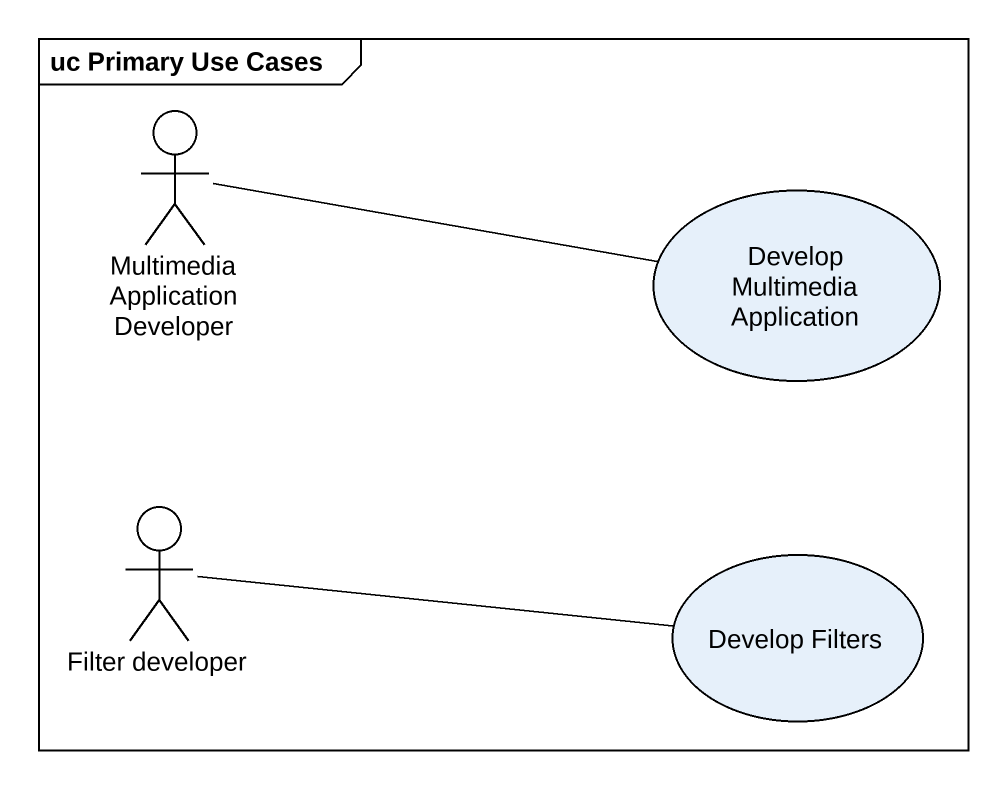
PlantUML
@startuml
mainframe uc Primary Use Cases
actor "Multimedia Application Developer" as Multimedia_Application
usecase "Develop Multimedia Application" as Develop_Multimedia
actor "Filter developer" as Filter_developer
usecase "Develop Filters" as Develop_Filters
Multimedia_Application -right- Develop_Multimedia
Filter_developer -right- Develop_Filters
@enduml
